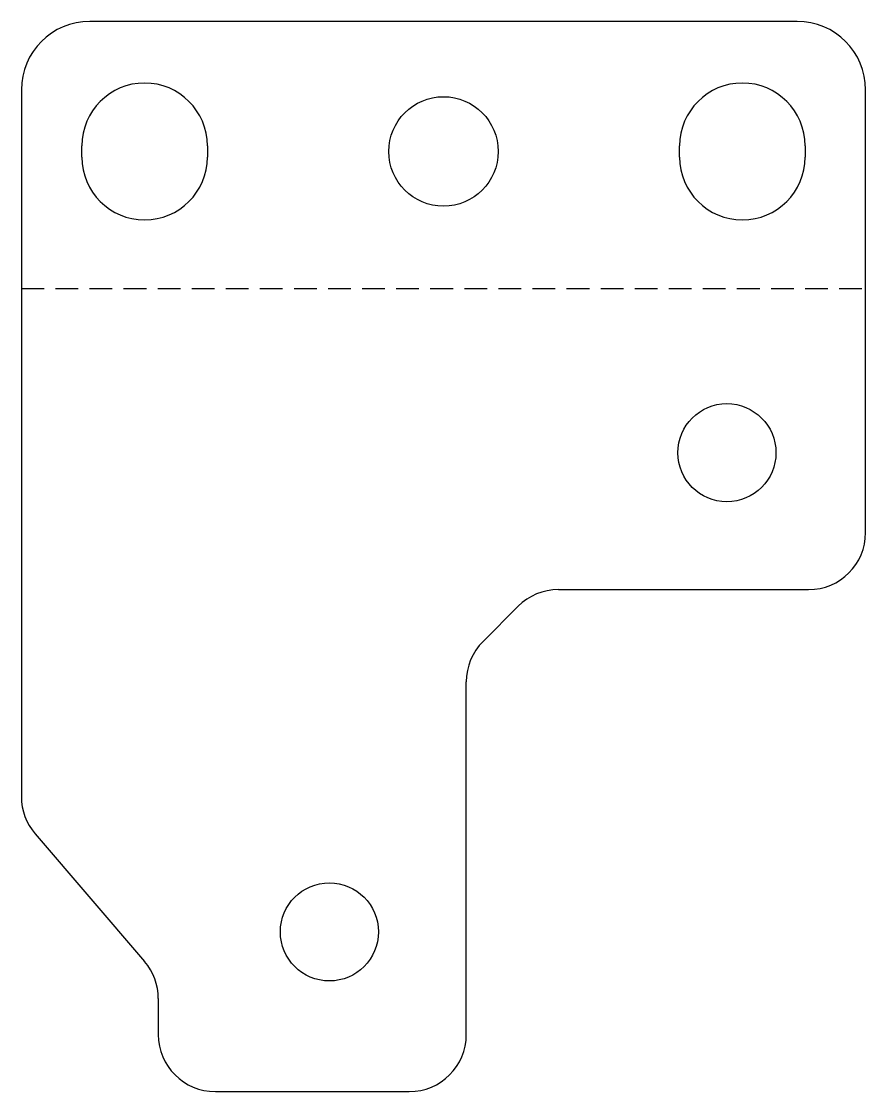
# Model space of a CAD drawing. Header units: millimetres. Extents: x 0 to 37, y -27 to 19.9.
import ezdxf

# ---------------------------------------------------------------- set-up
doc = ezdxf.new("R2010")
doc.units = ezdxf.units.MM
doc.linetypes.add('DASHED', pattern=[1.49351, 0.995673, -0.497837])
doc.layers.add('bendUp', color=5, linetype='DASHED')
doc.layers.add('outline', color=7, linetype='Continuous')

msp = doc.modelspace()

# ---------------------------------------------------------------- linework, layer by layer
at = {"layer": 'bendUp'}
msp.add_line((0, 8.198), (37, 8.198), dxfattribs=at)
at = {"layer": 'outline'}
for p, q in [((34, 19.9), (3, 19.9)), ((0, 16.9), (0, 10.8)), ((37, 10.8), (37, 16.9)), ((2.65, 13.95), (2.65, 14.45)), ((8.15, 14.45), (8.15, 13.95)), ((28.85, 13.95), (28.85, 14.45)), ((34.35, 14.45), (34.35, 13.95)), ((0, 10.8), (0, 5.597)), ((37, 5.597), (37, 10.8)), ((0, 5.597), (0, -14.078)), ((37, -2.503), (37, 5.597)), ((23.536, -5.003), (34.5, -5.003)), ((20.232, -7.271), (21.768, -5.735)), ((19.5, -24.503), (19.5, -9.039)), ((0.602, -15.705), (5.398, -21.301)), ((6, -22.928), (6, -24.503)), ((8.5, -27.003), (17, -27.003))]:
    msp.add_line(p, q, dxfattribs=at)
for centre, radius in [((18.5, 14.2), 2.4), ((30.92, 0.997), 2.15), ((13.5, -20.003), 2.15)]:
    msp.add_circle(centre, radius, dxfattribs=at)
for centre, radius, start, end in [((3, 16.9), 3, 90, 180), ((34, 16.9), 3, 0, 90), ((5.4, 14.45), 2.75, 0, 180), ((31.6, 14.45), 2.75, 0, 180), ((5.4, 13.95), 2.75, 180, 0), ((31.6, 13.95), 2.75, 180, 0), ((34.5, -2.503), 2.5, 270, 0), ((23.536, -7.503), 2.5, 90, 135), ((22, -9.039), 2.5, 135, 180), ((2.5, -14.078), 2.5, 180, 220.6013), ((3.5, -22.928), 2.5, 360, 40.6013), ((8.5, -24.503), 2.5, 180, 270), ((17, -24.503), 2.5, 270, 0)]:
    msp.add_arc(centre, radius, start, end, dxfattribs=at)

doc.saveas('drawing.dxf')
